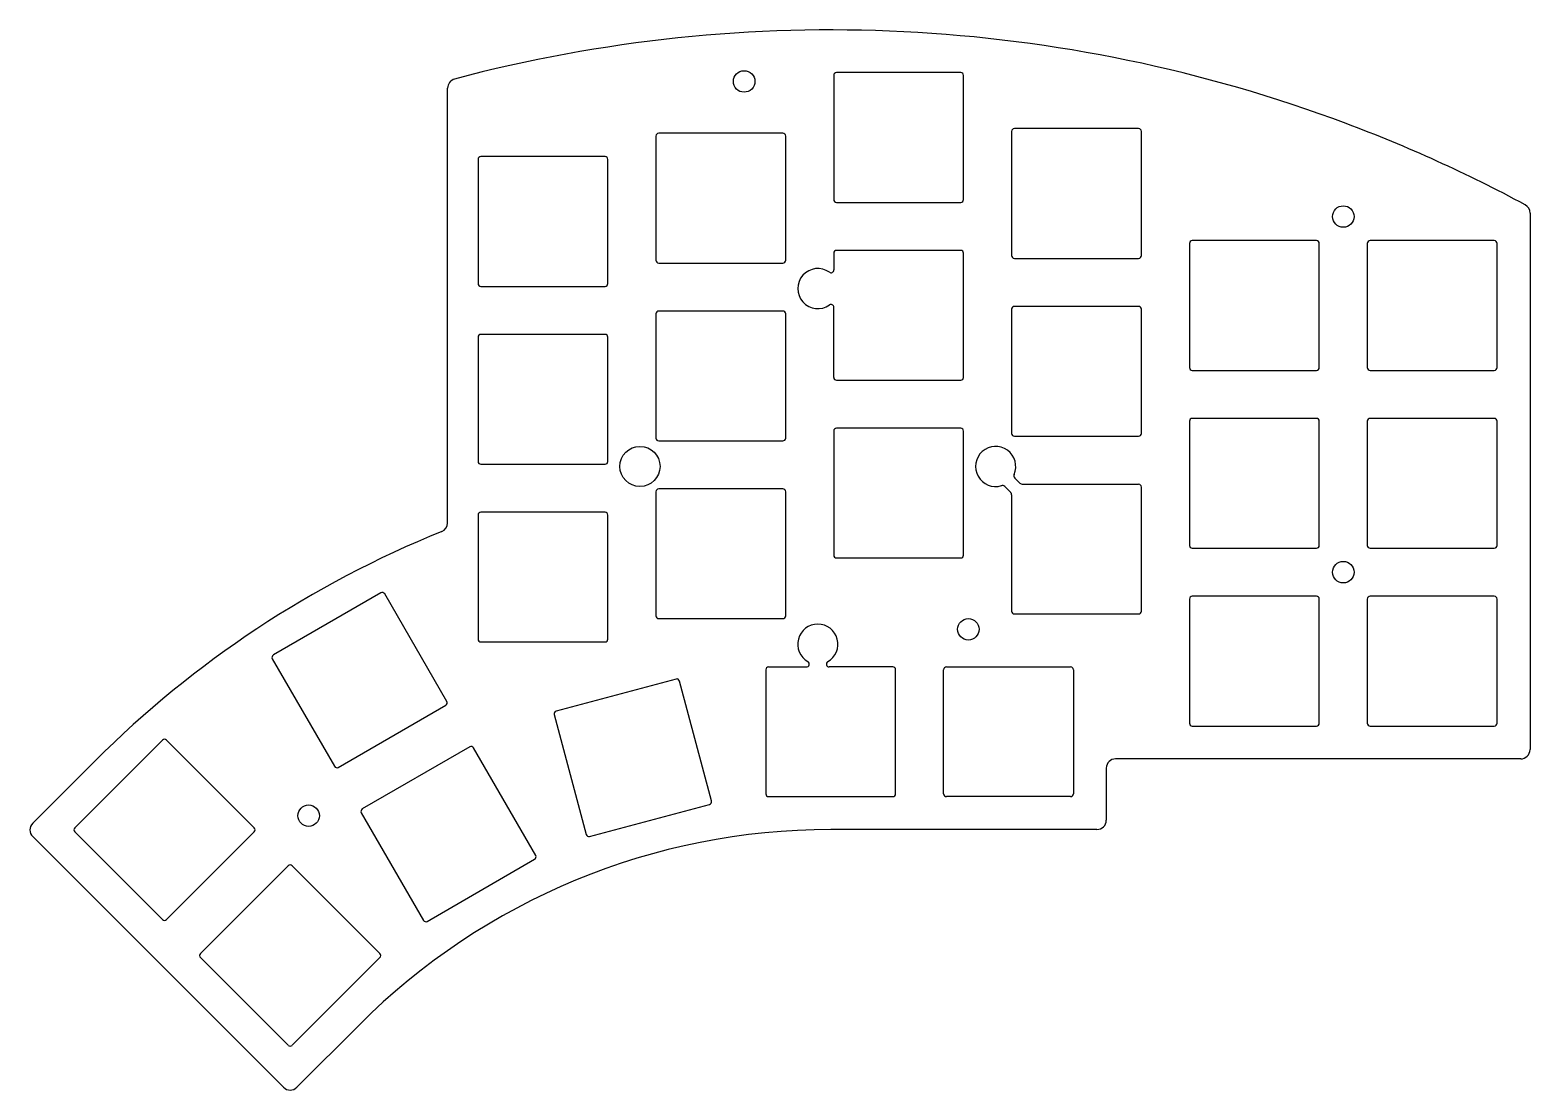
# Model space of a CAD drawing. Extents: x -75 to 86, y -53 to 60.
import ezdxf

# ---------------------------------------------------------------- set-up
doc = ezdxf.new("R2010")
doc.units = 0
doc.header["$MEASUREMENT"] = 0
doc.layers.add('MODELSKETCH_VISIBLE', color=7, linetype='CONTINUOUS')

msp = doc.modelspace()

# ---------------------------------------------------------------- linework, layer by layer
at = {"layer": 'MODELSKETCH_VISIBLE'}
for p, q in [((11.26, 55.3), (11.26, 42)), ((24.86, 55.6), (11.56, 55.6)), ((25.16, 42), (25.16, 55.3)), ((-30.11, 7.35), (-30.11, 53.94)), ((-7.79, 48.8), (-7.79, 35.5)), ((5.81, 49.1), (-7.49, 49.1)), ((6.11, 35.5), (6.11, 48.8)), ((30.31, 49.3), (30.31, 36)), ((43.91, 49.6), (30.61, 49.6)), ((44.21, 36), (44.21, 49.3)), ((-13.24, 46.6), (-26.54, 46.6)), ((-26.84, 46.3), (-26.84, 33)), ((-12.94, 33), (-12.94, 46.3)), ((11.56, 41.7), (24.86, 41.7)), ((85.84, 40.55), (85.84, -16.92)), ((49.36, 37.3), (49.36, 24)), ((62.96, 37.6), (49.66, 37.6)), ((63.26, 24), (63.26, 37.3)), ((68.41, 37.3), (68.41, 24)), ((82.01, 37.6), (68.71, 37.6)), ((82.31, 24), (82.31, 37.3)), ((11.26, 36.25), (11.26, 34.46)), ((24.86, 36.55), (11.56, 36.55)), ((25.16, 22.95), (25.16, 36.25)), ((30.61, 35.7), (43.91, 35.7)), ((-7.49, 35.2), (5.81, 35.2)), ((-26.54, 32.7), (-13.24, 32.7)), ((43.91, 30.55), (30.61, 30.55)), ((-7.79, 29.75), (-7.79, 16.45)), ((5.81, 30.05), (-7.49, 30.05)), ((6.11, 16.45), (6.11, 29.75)), ((11.26, 22.95), (11.26, 30.46)), ((30.31, 30.25), (30.31, 16.95)), ((44.21, 16.95), (44.21, 30.25)), ((-13.24, 27.55), (-26.54, 27.55)), ((-26.84, 27.25), (-26.84, 13.95)), ((-12.94, 13.95), (-12.94, 27.25)), ((11.56, 22.65), (24.86, 22.65)), ((49.66, 23.7), (62.96, 23.7)), ((68.71, 23.7), (82.01, 23.7)), ((49.36, 18.25), (49.36, 4.95)), ((62.96, 18.55), (49.66, 18.55)), ((63.26, 4.95), (63.26, 18.25)), ((68.41, 18.25), (68.41, 4.95)), ((82.01, 18.55), (68.71, 18.55)), ((82.31, 4.95), (82.31, 18.25)), ((-7.49, 16.15), (5.81, 16.15)), ((11.26, 17.2), (11.26, 3.9)), ((24.86, 17.5), (11.56, 17.5)), ((25.16, 3.9), (25.16, 17.2)), ((30.61, 16.65), (43.91, 16.65)), ((-26.54, 13.65), (-13.24, 13.65)), ((30.21, 10.62), (29.57, 11.26)), ((30.64, 12.16), (31.2, 11.61)), ((31.45, 11.5), (43.91, 11.5)), ((-7.79, 10.7), (-7.79, -2.6)), ((5.81, 11), (-7.49, 11)), ((6.11, -2.6), (6.11, 10.7)), ((30.31, 10.37), (30.31, -2.1)), ((44.21, -2.1), (44.21, 11.2)), ((-26.84, 8.2), (-26.84, -5.1)), ((-13.24, 8.5), (-26.54, 8.5)), ((-12.94, -5.1), (-12.94, 8.2)), ((11.56, 3.6), (24.86, 3.6)), ((49.66, 4.65), (62.96, 4.65)), ((68.71, 4.65), (82.01, 4.65)), ((-37.25, -0.14), (-48.77, -6.79)), ((-30.19, -11.77), (-36.84, -0.25)), ((49.36, -0.8), (49.36, -14.1)), ((62.96, -0.5), (49.66, -0.5)), ((63.26, -14.1), (63.26, -0.8)), ((68.41, -0.8), (68.41, -14.1)), ((82.01, -0.5), (68.71, -0.5)), ((82.31, -14.1), (82.31, -0.8)), ((-7.49, -2.9), (5.81, -2.9)), ((30.61, -2.4), (43.91, -2.4)), ((-26.54, -5.4), (-13.24, -5.4)), ((-48.88, -7.2), (-42.23, -18.72)), ((-5.64, -9.37), (-18.49, -12.81)), ((-1.83, -22.43), (-5.27, -9.58)), ((3.98, -8.37), (3.98, -21.67)), ((4.28, -8.07), (8.33, -8.07)), ((17.58, -8.07), (10.77, -8.07)), ((17.88, -21.67), (17.88, -8.37)), ((23.03, -21.67), (23.03, -8.37)), ((23.33, -8.07), (36.63, -8.07)), ((36.93, -8.37), (36.93, -21.67)), ((-41.82, -18.83), (-30.3, -12.18)), ((-18.7, -13.18), (-15.26, -26.03)), ((49.66, -14.4), (62.96, -14.4)), ((68.71, -14.4), (82.01, -14.4)), ((-60.65, -15.91), (-70.05, -25.31)), ((-50.82, -25.31), (-60.23, -15.91)), ((-27.73, -16.64), (-39.24, -23.29)), ((-20.67, -28.27), (-27.32, -16.75)), ((-74.54, -24.82), (-67.84, -18.12)), ((40.45, -18.92), (40.45, -24.49)), ((84.84, -17.92), (41.45, -17.92)), ((4.28, -21.97), (17.58, -21.97)), ((36.63, -21.97), (23.33, -21.97)), ((-39.35, -23.7), (-32.7, -35.22)), ((-14.89, -26.24), (-2.04, -22.8)), ((39.45, -25.49), (10.93, -25.49)), ((-47.67, -53.1), (-74.54, -26.23)), ((-70.05, -25.74), (-60.65, -35.14)), ((-60.23, -35.14), (-50.82, -25.74)), ((-32.29, -35.33), (-20.78, -28.68)), ((-47.18, -29.38), (-56.58, -38.78)), ((-37.35, -38.78), (-46.76, -29.38)), ((-56.58, -39.21), (-47.18, -48.61)), ((-46.76, -48.61), (-37.35, -39.21)), ((-39.56, -46.4), (-46.26, -53.1))]:
    msp.add_line(p, q, dxfattribs=at)
for centre, radius in [((1.66, 54.65), 1.15), ((65.84, 40.18), 1.15), ((-9.5, 13.41), 2.15), ((65.84, 2.08), 1.15), ((25.68, -4.04), 1.15), ((-44.99, -24.01), 1.15)]:
    msp.add_circle(centre, radius, dxfattribs=at)
for centre, radius, start, end in [((10.93, -96.89), 157.06, 69.4211, 104.8666), ((-29.11, 53.94), 1, 104.8666, 180), ((11.56, 55.3), 0.3, 90, 180), ((24.86, 55.3), 0.3, 0, 90), ((10.93, -96.89), 157.06, 61.7306, 69.4211), ((-7.49, 48.8), 0.3, 90, 180), ((5.81, 48.8), 0.3, 0, 90), ((30.61, 49.3), 0.3, 90, 180), ((43.91, 49.3), 0.3, 0, 90), ((-26.54, 46.3), 0.3, 90, 180), ((-13.24, 46.3), 0.3, 0, 90), ((11.56, 42), 0.3, 180, 270), ((24.86, 42), 0.3, 270, 0), ((84.84, 40.55), 1, 0, 61.7306), ((49.66, 37.3), 0.3, 90, 180), ((62.96, 37.3), 0.3, 0, 90), ((68.71, 37.3), 0.3, 90, 180), ((82.01, 37.3), 0.3, 0, 90), ((-7.49, 35.5), 0.3, 180, 270), ((5.81, 35.5), 0.3, 270, 0), ((11.56, 36.25), 0.3, 90, 180), ((24.86, 36.25), 0.3, 0, 90), ((30.61, 36), 0.3, 180, 270), ((43.91, 36), 0.3, 270, 0), ((9.55, 32.46), 2.15, 54.7413, 305.2587), ((10.96, 34.46), 0.3, 234.7413, 0), ((-26.54, 33), 0.3, 180, 270), ((-13.24, 33), 0.3, 270, 0), ((10.96, 30.46), 0.3, 0, 125.2587), ((30.61, 30.25), 0.3, 90, 180), ((43.91, 30.25), 0.3, 0, 90), ((-7.49, 29.75), 0.3, 90, 180), ((5.81, 29.75), 0.3, 0, 90), ((-26.54, 27.25), 0.3, 90, 180), ((-13.24, 27.25), 0.3, 0, 90), ((11.56, 22.95), 0.3, 180, 270), ((24.86, 22.95), 0.3, 270, 0), ((49.66, 24), 0.3, 180, 270), ((62.96, 24), 0.3, 270, 0), ((68.71, 24), 0.3, 180, 270), ((82.01, 24), 0.3, 270, 0), ((49.66, 18.25), 0.3, 90, 180), ((62.96, 18.25), 0.3, 0, 90), ((68.71, 18.25), 0.3, 90, 180), ((82.01, 18.25), 0.3, 0, 90), ((-7.49, 16.45), 0.3, 180, 270), ((5.81, 16.45), 0.3, 270, 0), ((11.56, 17.2), 0.3, 90, 180), ((24.86, 17.2), 0.3, 0, 90), ((30.61, 16.95), 0.3, 180, 270), ((43.91, 16.95), 0.3, 270, 0), ((28.6, 13.41), 2.15, 336.5028, 286.7413), ((-26.54, 13.95), 0.3, 180, 270), ((-13.24, 13.95), 0.3, 270, 0), ((29.32, 11.01), 0.35, 45, 106.7413), ((30.89, 12.41), 0.35, 156.5028, 225), ((31.45, 11.85), 0.35, 225, 270), ((43.91, 11.2), 0.3, 0, 90), ((-7.49, 10.7), 0.3, 90, 180), ((5.81, 10.7), 0.3, 0, 90), ((29.96, 10.37), 0.35, 0, 45), ((-26.54, 8.2), 0.3, 90, 180), ((-13.24, 8.2), 0.3, 0, 90), ((-31.11, 7.35), 1, 291.9634, 0), ((10.93, -96.89), 111.4, 111.9634, 135), ((49.66, 4.95), 0.3, 180, 270), ((62.96, 4.95), 0.3, 270, 0), ((68.71, 4.95), 0.3, 180, 270), ((82.01, 4.95), 0.3, 270, 0), ((11.56, 3.9), 0.3, 180, 270), ((24.86, 3.9), 0.3, 270, 0), ((-37.1, -0.4), 0.3, 30, 120), ((49.66, -0.8), 0.3, 90, 180), ((62.96, -0.8), 0.3, 0, 90), ((68.71, -0.8), 0.3, 90, 180), ((82.01, -0.8), 0.3, 0, 90), ((-7.49, -2.6), 0.3, 180, 270), ((5.81, -2.6), 0.3, 270, 0), ((30.61, -2.1), 0.3, 180, 270), ((43.91, -2.1), 0.3, 270, 0), ((9.55, -5.64), 2.15, 299.9362, 240.0638), ((-26.54, -5.1), 0.3, 180, 270), ((-13.24, -5.1), 0.3, 270, 0), ((-48.62, -7.05), 0.3, 120, 210), ((8.33, -7.77), 0.3, 270, 60.0638), ((10.77, -7.77), 0.3, 119.9362, 270), ((-5.56, -9.66), 0.3, 15, 105), ((4.28, -8.37), 0.3, 90, 180), ((17.58, -8.37), 0.3, 0, 90), ((23.33, -8.37), 0.3, 90, 180), ((36.63, -8.37), 0.3, 0, 90), ((-30.45, -11.92), 0.3, 300, 30), ((-18.41, -13.1), 0.3, 105, 195), ((49.66, -14.1), 0.3, 180, 270), ((62.96, -14.1), 0.3, 270, 0), ((68.71, -14.1), 0.3, 180, 270), ((82.01, -14.1), 0.3, 270, 0), ((-60.44, -16.12), 0.3, 45, 135), ((-27.58, -16.9), 0.3, 30, 120), ((84.84, -16.92), 1, 270, 0), ((-41.97, -18.57), 0.3, 210, 300), ((41.45, -18.92), 1, 90, 180), ((-2.12, -22.51), 0.3, 285, 15), ((4.28, -21.67), 0.3, 180, 270), ((17.58, -21.67), 0.3, 270, 0), ((23.33, -21.67), 0.3, 180, 270), ((36.63, -21.67), 0.3, 270, 0), ((-39.09, -23.55), 0.3, 120, 210), ((-73.84, -25.53), 1, 135, 225), ((-69.84, -25.53), 0.3, 135, 225), ((-51.03, -25.53), 0.3, 315, 45), ((10.93, -96.89), 71.4, 90, 135), ((39.45, -24.49), 1, 270, 0), ((-14.97, -25.95), 0.3, 195, 285), ((-20.93, -28.42), 0.3, 300, 30), ((-46.97, -29.59), 0.3, 45, 135), ((-60.44, -34.93), 0.3, 225, 315), ((-32.44, -35.07), 0.3, 210, 300), ((-56.37, -39), 0.3, 135, 225), ((-37.56, -39), 0.3, 315, 45), ((-46.97, -48.4), 0.3, 225, 315), ((-46.97, -52.4), 1, 225, 315)]:
    msp.add_arc(centre, radius, start, end, dxfattribs=at)

doc.saveas('drawing.dxf')
